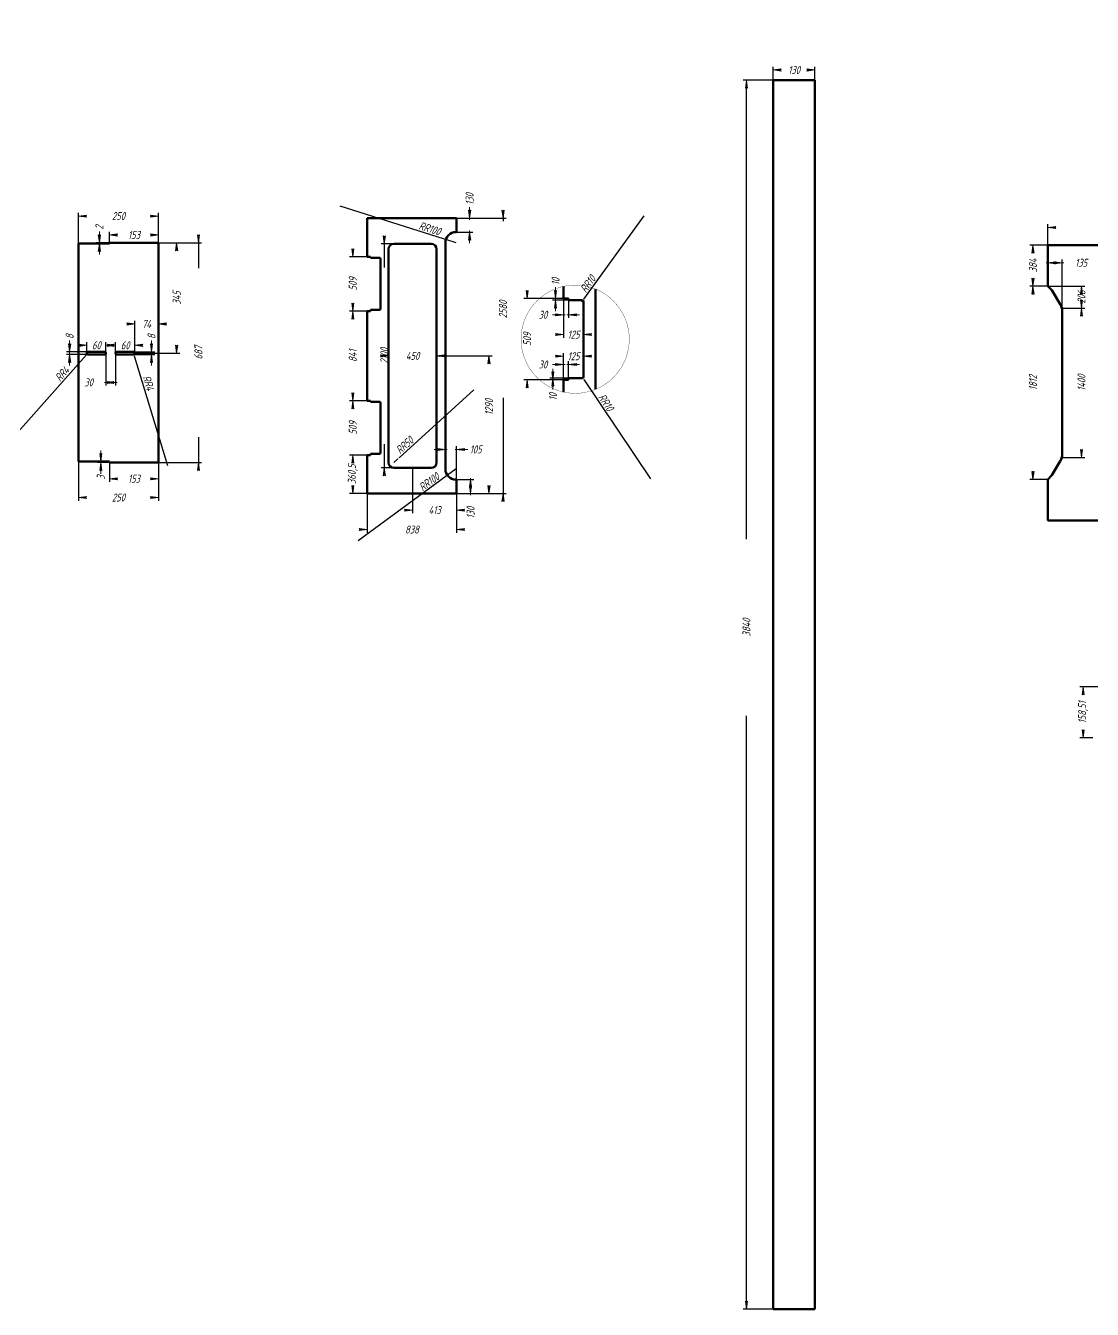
# Model space of a CAD drawing. Header units: millimetres. Extents: x 0 to 3990, y -446 to 477.
# Drawn here: x 667 to 1333, y -446 to 356 of the extents above; entities that cross this region are included whole.
import ezdxf

# ---------------------------------------------------------------- set-up
doc = ezdxf.new("R2010")
doc.units = ezdxf.units.MM
for name, pattern in [('K5LT_BASIC', [0]), ('K5LT_THIN', [0]), ('K5LT_THIN_INCLUDED_TO_HATCHING', [0])]:
    doc.linetypes.add(name, pattern=pattern)
doc.layers.add('Системный слой', color=7, linetype='Continuous')
doc.layers.add('Системный слой (1)', color=7, linetype='Continuous', true_color=0x909090)
doc.styles.add('KDIMTEXTSTYLE', font='GOST_AU.SHX', dxfattribs={"width": 0.96, "oblique": 15, "height": 5})
doc.dimstyles.new('KDIMSTYLE (0.07)', dxfattribs={"dimtxt": 5, "dimasz": 1, "dimexe": 2, "dimexo": 0, "dimgap": 1, "dimtad": 1, "dimlfac": 15, "dimtxsty": 'KDIMTEXTSTYLE', "dimsah": 1, "dimcen": 0, "dimdle": 1, "dimadec": 0, "dimazin": 0, "dimtfac": 0.667, "dimtmove": 0, "dimatfit": 3, "dimfxl": 1, "dimtvp": 1, "dimtolj": 1, "dimtzin": 0, "dimarcsym": 0})
doc.dimstyles.new('KDIMSTYLE (0.10)', dxfattribs={"dimtxt": 5, "dimasz": 1, "dimexe": 2, "dimexo": 0, "dimgap": 1, "dimtad": 1, "dimlfac": 10, "dimtxsty": 'KDIMTEXTSTYLE', "dimsah": 1, "dimcen": 0, "dimdle": 1, "dimadec": 0, "dimazin": 0, "dimtfac": 0.667, "dimtmove": 0, "dimatfit": 3, "dimfxl": 1, "dimtvp": 1, "dimtolj": 1, "dimtzin": 0, "dimarcsym": 0})
doc.dimstyles.new('KDIMSTYLE (0.20)', dxfattribs={"dimtxt": 5, "dimasz": 1, "dimexe": 2, "dimexo": 0, "dimgap": 1, "dimtad": 1, "dimlfac": 5, "dimtxsty": 'KDIMTEXTSTYLE', "dimsah": 1, "dimcen": 0, "dimdle": 1, "dimadec": 0, "dimazin": 0, "dimtfac": 0.667, "dimtmove": 0, "dimatfit": 3, "dimfxl": 1, "dimtvp": 1, "dimtolj": 1, "dimtzin": 0, "dimarcsym": 0})

# ---------------------------------------------------------------- blocks, each defined once
blk = doc.blocks.new('KDIMARROW_01')
at = {"layer": 'Системный слой'}
blk.add_hatch(color=0, dxfattribs=at).paths.add_polyline_path([(-5, -0.6582624912261956), (0, 0), (-5, 0.658262491226197), (-4.5, 5.51091059616309e-16)])
at = {"layer": 'Системный слой', "color": 0, "linetype": 'K5LT_THIN', "lineweight": 18}
for p, q in [((-4.5, 5.51091059616309e-16), (-5, 0.658262491226197)), ((-5, 0.658262491226197), (0, 0)), ((0, 0), (-5, -0.6582624912261956)), ((-5, -0.6582624912261956), (-4.5, 5.51091059616309e-16))]:
    blk.add_line(p, q, dxfattribs=at)
at = {"layer": 'Системный слой (1)', "color": 0, "linetype": 'K5LT_THIN', "lineweight": 18}
blk.add_line((0, 0), (-1, 0), dxfattribs=at)
blk = doc.blocks.new('KDIMARROW_02')
at = {"layer": 'Системный слой'}
blk.add_hatch(color=0, dxfattribs=at).paths.add_polyline_path([(4.5, -5.51091059616309e-16), (5, 0.6582624912261956), (0, 0), (5, -0.658262491226197)])
at = {"layer": 'Системный слой', "color": 0, "linetype": 'K5LT_THIN', "lineweight": 18}
for p, q in [((5, 0.6582624912261956), (0, 0)), ((0, 0), (5, -0.658262491226197)), ((0, 0), (7, -8.572527594031472e-16)), ((4.5, -5.51091059616309e-16), (5, 0.6582624912261956)), ((5, -0.658262491226197), (4.5, -5.51091059616309e-16))]:
    blk.add_line(p, q, dxfattribs=at)
at = {"layer": 'Системный слой (1)', "color": 0, "linetype": 'K5LT_THIN', "lineweight": 18}
blk.add_line((0, 0), (-1, 0), dxfattribs=at)

msp = doc.modelspace()

# ---------------------------------------------------------------- linework, layer by layer
at = {"layer": 'Системный слой (1)', "color": 5, "linetype": 'K5LT_BASIC', "lineweight": 60, "true_color": 0x0000ff}
for p, q in [((1133.898253229668, 322.1324363994458), (1133.898253229668, -445.8675636005543)), ((1159.898253229668, 322.1324363994458), (1133.898253229668, 322.1324363994458)), ((1159.898253229668, -445.8675636005543), (1159.898253229668, 322.1324363994458)), ((880.1201488148059, 235.8832886439955), (880.1201488148059, 211.8499553106622)), ((935.9868154814726, 235.8832886439955), (880.1201488148059, 235.8832886439955)), ((935.9868154814726, 227.2166219773289), (935.9868154814726, 235.8832886439955)), ((935.6534821481393, 227.2166219773289), (935.9868154814726, 227.2166219773289)), ((699.6307289537891, 220.2002505898872), (719.0307289537891, 220.2002505898872)), ((699.6307289537891, 220.2002505898872), (699.6307289537891, 83.80025058988713)), ((719.0307289537891, 220.2002505898872), (719.0307289537891, 220.6002505898871)), ((749.6307289537891, 220.6002505898871), (719.0307289537891, 220.6002505898871)), ((749.6307289537891, 83.20025058988722), (749.6307289537891, 220.6002505898871)), ((920.1201488148059, 219.8832886439955), (896.7868154814726, 219.8832886439955)), ((928.9868154814726, 79.21662197732886), (928.9868154814726, 220.5499553106622)), ((1383.157203573921, 219.1130004379176), (1305.490536907255, 219.1130004379176)), ((1305.490536907255, 219.1130004379176), (1305.490536907255, 193.5128463661382)), ((882.1201488148059, 211.8499553106622), (880.1201488148059, 211.8499553106622)), ((882.1201488148059, 211.1832886439955), (882.1201488148059, 211.8499553106622)), ((887.7868154814726, 211.1832886439955), (882.1201488148059, 211.1832886439955)), ((888.4534821481393, 179.2499553106622), (888.4534821481393, 210.5166219773288)), ((893.4534821481393, 216.5499553106622), (893.4534821481393, 83.21662197732886)), ((923.4534821481393, 83.21662197732886), (923.4534821481393, 216.5499553106622)), ((1002.816701413274, 193.3313035690074), (1002.816701413274, 185.7499553106621)), ((1005.816701413274, 185.7499553106621), (1002.816701413274, 185.7499553106621)), ((1005.816701413274, 184.7499553106621), (1005.816701413274, 185.7499553106621)), ((1014.316701413274, 184.7499553106621), (1005.816701413274, 184.7499553106621)), ((1022.816701413274, 191.6219917668712), (1022.816701413274, 128.9779188544529)), ((1313.129103272172, 182.1143809553856), (1308.629910939309, 189.8300171687644)), ((880.1201488148059, 177.9166219773288), (880.1201488148059, 121.8499553106622)), ((880.1201488148059, 177.9166219773288), (882.1201488148059, 177.9166219773288)), ((882.1201488148059, 178.5832886439955), (887.7868154814727, 178.5832886439955)), ((882.1201488148059, 177.9166219773288), (882.1201488148059, 178.5832886439955)), ((1015.316701413274, 136.8499553106621), (1015.316701413274, 183.7499553106621)), ((1313.129103272172, 182.1143809553857), (1314.490536907255, 179.7796671045844)), ((1314.490536907255, 177.0770035465627), (1314.490536907255, 179.7796671045843)), ((1314.490536907255, 89.14899732927245), (1314.490536907255, 177.0770035465628)), ((716.0307289537891, 152.4002505898872), (705.6307289537891, 152.4002505898872)), ((734.0307289537891, 152.4002505898872), (723.6307289537892, 152.4002505898872)), ((705.6307289537891, 150.8002505898872), (716.0307289537891, 150.8002505898872)), ((723.6307289537892, 150.8002505898872), (734.0307289537891, 150.8002505898872)), ((1002.816701413274, 134.8499553106621), (1002.816701413274, 127.2686070523167)), ((1002.816701413274, 134.8499553106621), (1005.816701413274, 134.8499553106621)), ((1005.816701413274, 134.8499553106621), (1005.816701413274, 135.8499553106621)), ((1005.816701413274, 135.8499553106621), (1014.316701413274, 135.8499553106621)), ((882.1201488148059, 121.8499553106622), (880.1201488148059, 121.8499553106622)), ((882.1201488148059, 121.1832886439955), (882.1201488148059, 121.8499553106622)), ((887.7868154814727, 121.1832886439955), (882.1201488148059, 121.1832886439955)), ((888.4534821481393, 89.24995531066219), (888.4534821481393, 120.5166219773288)), ((882.1201488148059, 88.5832886439955), (887.7868154814727, 88.5832886439955)), ((882.1201488148059, 87.91662197732884), (882.1201488148059, 88.5832886439955)), ((1314.490536907255, 89.14899732927253), (1314.490536907255, 86.44633377125089)), ((719.0307289537891, 83.80025058988713), (699.6307289537891, 83.80025058988713)), ((719.0307289537891, 83.20025058988722), (719.0307289537891, 83.80025058988713)), ((719.0307289537891, 83.20025058988722), (749.6307289537891, 83.20025058988722)), ((880.1201488148059, 87.91662197732884), (880.1201488148059, 63.88328864399551)), ((880.1201488148059, 87.91662197732884), (882.1201488148059, 87.91662197732884)), ((1308.629910939309, 76.39598370707077), (1313.129103272172, 84.11161992044958)), ((1313.129103272172, 84.11161992044956), (1314.490536907255, 86.44633377125083)), ((896.7868154814726, 79.88328864399551), (920.1201488148059, 79.88328864399551)), ((935.9868154814726, 72.54995531066217), (935.6534821481393, 72.54995531066217)), ((935.9868154814726, 63.88328864399551), (935.9868154814726, 72.54995531066217)), ((1305.490536907255, 72.71315450969698), (1305.490536907255, 47.11300043791763)), ((880.1201488148059, 63.88328864399551), (935.9868154814726, 63.88328864399551)), ((1305.490536907255, 47.11300043791763), (1383.157203573921, 47.11300043791763)), ((1133.898253229668, -445.8675636005543), (1159.898253229668, -445.8675636005543))]:
    msp.add_line(p, q, dxfattribs=at)
at = {"layer": 'Системный слой (1)', "color": 7, "linetype": 'K5LT_THIN_INCLUDED_TO_HATCHING', "const_width": 0.18}
msp.add_lwpolyline([(1043.884336868227, 160.2999553106621, 0.9999999999999999), (976.2490659583209, 160.2999553106621, 0.9999999999999999)], format="xyb", close=True, dxfattribs=at)
at = {"layer": 'Системный слой (1)', "color": 5, "linetype": 'K5LT_BASIC', "lineweight": 60, "true_color": 0x0000ff}
for centre, radius, start, end in [((935.6534821481393, 220.5499553106622), 6.666666666666667, 90, 180), ((896.7868154814726, 216.5499553106622), 3.333333333333334, 90, 180), ((920.1201488148059, 216.5499553106622), 3.333333333333334, 0, 90), ((887.7868154814726, 210.5166219773288), 0.6666666666666667, 0, 90), ((1296.823870240588, 182.9456013767066), 13.66666666666667, 30.24759658660304, 50.64330107273883), ((1014.316701413274, 183.7499553106621), 1, 0, 90), ((887.7868154814727, 179.2499553106622), 0.6666666666666667, 270, 0), ((1304.490536907255, 177.0770035465628), 9.999999999999998, 0, 30.24759658660345), ((705.6307289537891, 151.6002505898871), 0.8000000000000003, 90, 270), ((716.0307289537891, 151.6002505898871), 0.8000000000000003, 270, 90), ((723.6307289537892, 151.6002505898871), 0.8000000000000003, 90, 270), ((734.0307289537891, 151.6002505898871), 0.8000000000000003, 270, 90), ((1014.316701413274, 136.8499553106621), 1, 270, 0), ((887.7868154814727, 120.5166219773288), 0.6666666666666667, 0, 90), ((887.7868154814727, 89.24995531066219), 0.6666666666666667, 270, 0), ((1304.490536907255, 89.14899732927245), 10, 329.7524034133964, 0), ((896.7868154814726, 83.21662197732886), 3.333333333333334, 180, 270), ((920.1201488148059, 83.21662197732886), 3.333333333333334, 270, 0), ((935.6534821481393, 79.21662197732886), 6.666666666666667, 180, 270), ((1296.823870240588, 83.28039949912858), 13.66666666666667, 309.3566989272612, 329.7524034133968)]:
    msp.add_arc(centre, radius, start, end, dxfattribs=at)

# ---------------------------------------------------------------- dimensions: what is measured, and where the dimension line sits
at = {"layer": 'Системный слой (1)', "color": 7}
for base, p1, p2, location, dimstyle, override in [((1159.898253229668, 328.5201269375797), (1133.898253229668, 322.1324363994458), (1159.898253229668, 322.1324363994458), (1146.898253229668, 328.5201269375797), 'KDIMSTYLE (0.20)', {"dimexo": 0, "dimpost": '\\H5.0;\\W0.965;\\Q15;<>', "dimblk1": 'KDIMARROW_01', "dimblk2": 'KDIMARROW_01', "dimse1": 0, "dimse2": 0, "dimclrt": 7, "dimtolj": 1}), ((749.6307289537891, 237.2343651139242), (699.6307289537891, 220.2002505898872), (749.6307289537891, 220.600250589887), (724.6307289537891, 237.2343651139242), 'KDIMSTYLE (0.20)', {"dimexo": 0, "dimpost": '\\H5.0;\\W0.965;\\Q15;<>', "dimblk1": 'KDIMARROW_01', "dimblk2": 'KDIMARROW_01', "dimse1": 0, "dimse2": 0, "dimclrt": 7, "dimtolj": 1}), ((749.6307289537891, 225.4325654912198), (719.0307289537891, 220.600250589887), (749.6307289537891, 220.600250589887), (734.330728953789, 225.4325654912198), 'KDIMSTYLE (0.20)', {"dimexo": 0, "dimpost": '\\H5.0;\\W0.965;\\Q15;<>', "dimblk1": 'KDIMARROW_01', "dimblk2": 'KDIMARROW_01', "dimse1": 0, "dimse2": 0, "dimclrt": 7, "dimtolj": 1}), ((1383.157203573921, 230.0914146644736), (1305.490536907255, 219.1130004379176), (1383.157203573921, 219.1130004379176), (1344.323870240588, 230.0914146644736), 'KDIMSTYLE (0.07)', {"dimexo": 0, "dimpost": '\\H5.0;\\W0.965;\\Q15;<>', "dimblk1": 'KDIMARROW_01', "dimblk2": 'KDIMARROW_01', "dimse1": 0, "dimse2": 0, "dimclrt": 7, "dimtolj": 1}), ((1305.490536907255, 208.0523104483893), (1314.490536907255, 177.0770035465627), (1305.490536907255, 193.5128463661383), (1326.276994960844, 208.0523104483893), 'KDIMSTYLE (0.07)', {"dimexo": 0, "dimpost": '\\H5.0;\\W0.965;\\Q15;<>', "dimblk1": 'KDIMARROW_02', "dimblk2": 'KDIMARROW_02', "dimse1": 0, "dimse2": 0, "dimclrt": 7, "dimtolj": 1}), ((1005.816701413274, 175.569511371808), (1002.816701413274, 185.7499553106621), (1005.816701413274, 184.7499553106621), (989.9301390658618, 175.569511371808), 'KDIMSTYLE (0.10)', {"dimexo": 0, "dimpost": '\\H5.0;\\W0.965;\\Q15;<>', "dimblk1": 'KDIMARROW_02', "dimblk2": 'KDIMARROW_02', "dimse1": 0, "dimse2": 0, "dimclrt": 7, "dimtolj": 1}), ((1002.816701413274, 163.1814633750898), (1015.316701413274, 183.7499553106621), (1002.816701413274, 185.7499553106621), (1009.066701413274, 163.1814633750898), 'KDIMSTYLE (0.10)', {"dimexo": 0, "dimpost": '\\H5.0;\\W0.965;\\Q15;<>', "dimblk1": 'KDIMARROW_01', "dimblk2": 'KDIMARROW_01', "dimse1": 0, "dimse2": 0, "dimclrt": 7, "dimtolj": 1}), ((734.8307289537892, 169.8266913797605), (749.630728953789, 151.6002505898869), (734.8307289537892, 151.600250589887), (742.2307289537891, 169.8266913797605), 'KDIMSTYLE (0.20)', {"dimexo": 0, "dimpost": '\\H5.0;\\W0.965;\\Q15;<>', "dimblk1": 'KDIMARROW_01', "dimblk2": 'KDIMARROW_01', "dimse1": 0, "dimse2": 0, "dimclrt": 7, "dimtolj": 1}), ((704.8307289537892, 156.4925702778368), (716.8307289537892, 151.600250589887), (704.8307289537892, 151.600250589887), (710.8307289537892, 156.4925702778368), 'KDIMSTYLE (0.20)', {"dimexo": 0, "dimpost": '\\H5.0;\\W0.965;\\Q15;<>', "dimblk1": 'KDIMARROW_01', "dimblk2": 'KDIMARROW_01', "dimse1": 0, "dimse2": 0, "dimclrt": 7, "dimtolj": 1}), ((722.8307289537892, 156.4925702778368), (734.8307289537892, 151.600250589887), (722.8307289537892, 151.600250589887), (728.8307289537892, 156.4925702778368), 'KDIMSTYLE (0.20)', {"dimexo": 0, "dimpost": '\\H5.0;\\W0.965;\\Q15;<>', "dimblk1": 'KDIMARROW_01', "dimblk2": 'KDIMARROW_01', "dimse1": 0, "dimse2": 0, "dimclrt": 7, "dimtolj": 1}), ((893.4534821481393, 149.8832886439955), (923.4534821481393, 149.8832886439955), (893.4534821481393, 149.8832886439955), (908.4534821481393, 149.8832886439955), 'KDIMSTYLE (0.07)', {"dimexo": 0, "dimpost": '\\H5.0;\\W0.965;\\Q15;<>', "dimblk1": 'KDIMARROW_01', "dimblk2": 'KDIMARROW_01', "dimse1": 0, "dimse2": 0, "dimclrt": 7, "dimtolj": 1}), ((1005.816701413274, 144.4928225474308), (1002.816701413274, 134.8499553106621), (1005.816701413274, 135.8499553106621), (989.9301390658618, 144.4928225474308), 'KDIMSTYLE (0.10)', {"dimexo": 0, "dimpost": '\\H5.0;\\W0.965;\\Q15;<>', "dimblk1": 'KDIMARROW_02', "dimblk2": 'KDIMARROW_02', "dimse1": 0, "dimse2": 0, "dimclrt": 7, "dimtolj": 1}), ((1002.816701413274, 149.6586040670479), (1015.316701413274, 136.8499553106621), (1002.816701413274, 134.8499553106621), (1009.066701413274, 149.6586040670479), 'KDIMSTYLE (0.10)', {"dimexo": 0, "dimpost": '\\H5.0;\\W0.965;\\Q15;<>', "dimblk1": 'KDIMARROW_01', "dimblk2": 'KDIMARROW_01', "dimse1": 0, "dimse2": 0, "dimclrt": 7, "dimtolj": 1}), ((716.8307289537892, 133.3039481397179), (722.8307289537892, 151.600250589887), (716.8307289537892, 151.600250589887), (705.964166606377, 133.3039481397179), 'KDIMSTYLE (0.20)', {"dimexo": 0, "dimpost": '\\H5.0;\\W0.965;\\Q15;<>', "dimblk1": 'KDIMARROW_02', "dimblk2": 'KDIMARROW_02', "dimse1": 0, "dimse2": 0, "dimclrt": 7, "dimtolj": 1}), ((935.9868154814726, 91.4485730592881), (928.9868154814726, 79.21662197732886), (935.9868154814726, 72.54995531066217), (947.9017107489592, 91.4485730592881), 'KDIMSTYLE (0.07)', {"dimexo": 0, "dimpost": '\\H5.0;\\W0.965;\\Q15;<>', "dimblk1": 'KDIMARROW_02', "dimblk2": 'KDIMARROW_02', "dimse1": 0, "dimse2": 0, "dimclrt": 7, "dimtolj": 1}), ((749.6307289537891, 61.38094639059591), (699.6307289537891, 83.80025058988713), (749.6307289537891, 83.20025058988722), (724.6307289537891, 61.38094639059591), 'KDIMSTYLE (0.20)', {"dimexo": 0, "dimpost": '\\H5.0;\\W0.965;\\Q15;<>', "dimblk1": 'KDIMARROW_01', "dimblk2": 'KDIMARROW_01', "dimse1": 0, "dimse2": 0, "dimclrt": 7, "dimtolj": 1}), ((749.6307289537891, 73.11760692133475), (719.0307289537891, 83.20025058988722), (749.6307289537891, 83.20025058988722), (734.3307289537892, 73.11760692133475), 'KDIMSTYLE (0.20)', {"dimexo": 0, "dimpost": '\\H5.0;\\W0.965;\\Q15;<>', "dimblk1": 'KDIMARROW_01', "dimblk2": 'KDIMARROW_01', "dimse1": 0, "dimse2": 0, "dimclrt": 7, "dimtolj": 1}), ((908.4534821481393, 53.51759491244414), (935.9868154814726, 63.88328864399551), (908.4534821481393, 79.88328864399551), (922.220148814806, 53.51759491244414), 'KDIMSTYLE (0.07)', {"dimexo": 0, "dimpost": '\\H5.0;\\W0.965;\\Q15;<>', "dimblk1": 'KDIMARROW_01', "dimblk2": 'KDIMARROW_01', "dimse1": 0, "dimse2": 0, "dimclrt": 7, "dimtolj": 1}), ((880.1201488148059, 41.36300136789265), (935.9868154814726, 63.88328864399551), (880.1201488148059, 63.88328864399551), (908.0534821481392, 41.36300136789265), 'KDIMSTYLE (0.07)', {"dimexo": 0, "dimpost": '\\H5.0;\\W0.965;\\Q15;<>', "dimblk1": 'KDIMARROW_01', "dimblk2": 'KDIMARROW_01', "dimse1": 0, "dimse2": 0, "dimclrt": 7, "dimtolj": 1})]:
    msp.add_linear_dim(base=base, p1=p1, p2=p2, location=location, dimstyle=dimstyle, override=override, dxfattribs=at).render()
for base, p1, p2, location, dimstyle, override in [((1117.127820839294, 322.1324363994458), (1133.898253229668, -445.8675636005543), (1133.898253229668, 322.1324363994458), (1117.127820839294, -19.86756360055421), 'KDIMSTYLE (0.20)', {"dimexo": 0, "dimpost": '\\H5.0;\\W0.965;\\Q15;<>', "dimblk1": 'KDIMARROW_01', "dimblk2": 'KDIMARROW_01', "dimse1": 0, "dimse2": 0, "dimclrt": 7, "dimtolj": 1}), ((944.1114438701851, 235.8832886439955), (935.9868154814726, 227.2166219773289), (935.9868154814726, 235.8832886439955), (944.1114438701851, 247.8548510549859), 'KDIMSTYLE (0.07)', {"dimexo": 0, "dimpost": '\\H5.0;\\W0.965;\\Q15;<>', "dimblk1": 'KDIMARROW_02', "dimblk2": 'KDIMARROW_02', "dimse1": 0, "dimse2": 0, "dimclrt": 7, "dimtolj": 1}), ((712.7009051232151, 220.2002505898872), (719.0307289537891, 220.600250589887), (719.0307289537891, 220.2002505898872), (712.7009051232151, 230.0977505326641), 'KDIMSTYLE (0.20)', {"dimexo": 0, "dimpost": '\\H5.0;\\W0.965;\\Q15;<>', "dimblk1": 'KDIMARROW_02', "dimblk2": 'KDIMARROW_02', "dimse1": 0, "dimse2": 0, "dimclrt": 7, "dimtolj": 1}), ((964.9810923381823, 63.88328864399551), (935.9868154814726, 235.8832886439955), (935.9868154814726, 63.88328864399551), (964.9810923381823, 178.8832886439955), 'KDIMSTYLE (0.07)', {"dimexo": 0, "dimpost": '\\H5.0;\\W0.965;\\Q15;<>', "dimblk1": 'KDIMARROW_01', "dimblk2": 'KDIMARROW_01', "dimse1": 0, "dimse2": 0, "dimclrt": 7, "dimtolj": 1}), ((760.9910852049311, 220.600250589887), (734.8307289537892, 151.600250589887), (749.6307289537891, 220.600250589887), (760.9910852049311, 186.100250589887), 'KDIMSTYLE (0.20)', {"dimexo": 0, "dimpost": '\\H5.0;\\W0.965;\\Q15;<>', "dimblk1": 'KDIMARROW_01', "dimblk2": 'KDIMARROW_01', "dimse1": 0, "dimse2": 0, "dimclrt": 7, "dimtolj": 1}), ((774.5969516053909, 83.20025058988722), (749.6307289537891, 220.6002505898871), (749.6307289537891, 83.20025058988722), (774.5969516053909, 151.9002505898872), 'KDIMSTYLE (0.20)', {"dimexo": 0, "dimpost": '\\H5.0;\\W0.965;\\Q15;<>', "dimblk1": 'KDIMARROW_01', "dimblk2": 'KDIMARROW_01', "dimse1": 0, "dimse2": 0, "dimclrt": 7, "dimtolj": 1}), ((890.8003973303234, 79.88328864399551), (896.7868154814726, 219.8832886439955), (896.7868154814726, 79.88328864399551), (890.8003973303234, 149.8832886439955), 'KDIMSTYLE (0.07)', {"dimexo": 0, "dimpost": '\\H5.0;\\W0.965;\\Q15;<>', "dimblk1": 'KDIMARROW_01', "dimblk2": 'KDIMARROW_01', "dimse1": 0, "dimse2": 0, "dimclrt": 7, "dimtolj": 1}), ((1296.173827446035, 219.1130004379176), (1305.490536907255, 193.5128463661383), (1305.490536907255, 219.1130004379176), (1296.173827446035, 206.3129234020279), 'KDIMSTYLE (0.07)', {"dimexo": 0, "dimpost": '\\H5.0;\\W0.965;\\Q15;<>', "dimblk1": 'KDIMARROW_01', "dimblk2": 'KDIMARROW_01', "dimse1": 0, "dimse2": 0, "dimclrt": 7, "dimtolj": 1}), ((871.0745495824173, 177.9166219773288), (880.1201488148059, 211.8499553106622), (880.1201488148059, 177.9166219773288), (871.0745495824173, 194.8832886439955), 'KDIMSTYLE (0.07)', {"dimexo": 0, "dimpost": '\\H5.0;\\W0.965;\\Q15;<>', "dimblk1": 'KDIMARROW_01', "dimblk2": 'KDIMARROW_01', "dimse1": 0, "dimse2": 0, "dimclrt": 7, "dimtolj": 1}), ((997.840429340371, 184.7499553106621), (1002.816701413274, 185.7499553106621), (1005.816701413274, 184.7499553106621), (997.840429340371, 196.3057881735161), 'KDIMSTYLE (0.10)', {"dimexo": 0, "dimpost": '\\H5.0;\\W0.965;\\Q15;<>', "dimblk1": 'KDIMARROW_02', "dimblk2": 'KDIMARROW_02', "dimse1": 0, "dimse2": 0, "dimclrt": 7, "dimtolj": 1}), ((1296.173827446035, 193.5128463661383), (1305.490536907255, 72.71315450969698), (1305.490536907255, 193.5128463661383), (1296.173827446035, 133.1130004379176), 'KDIMSTYLE (0.07)', {"dimexo": 0, "dimpost": '\\H5.0;\\W0.965;\\Q15;<>', "dimblk1": 'KDIMARROW_01', "dimblk2": 'KDIMARROW_01', "dimse1": 0, "dimse2": 0, "dimclrt": 7, "dimtolj": 1}), ((1326.498656282616, 193.5128463661383), (1314.490536907255, 179.7796671045843), (1305.490536907255, 193.5128463661383), (1326.498656282616, 186.6462567353613), 'KDIMSTYLE (0.07)', {"dimexo": 0, "dimpost": '\\H5.0;\\W0.965;\\Q15;<>', "dimblk1": 'KDIMARROW_01', "dimblk2": 'KDIMARROW_01', "dimse1": 0, "dimse2": 0, "dimclrt": 7, "dimtolj": 1}), ((980.0620696585022, 134.8499553106621), (1002.816701413274, 185.7499553106621), (1002.816701413274, 134.8499553106621), (980.0620696585022, 160.2999553106621), 'KDIMSTYLE (0.10)', {"dimexo": 0, "dimpost": '\\H5.0;\\W0.965;\\Q15;<>', "dimblk1": 'KDIMARROW_01', "dimblk2": 'KDIMARROW_01', "dimse1": 0, "dimse2": 0, "dimclrt": 7, "dimtolj": 1}), ((871.0745495824173, 121.8499553106622), (880.1201488148059, 177.9166219773288), (880.1201488148059, 121.8499553106622), (871.0745495824173, 149.8832886439955), 'KDIMSTYLE (0.07)', {"dimexo": 0, "dimpost": '\\H5.0;\\W0.965;\\Q15;<>', "dimblk1": 'KDIMARROW_01', "dimblk2": 'KDIMARROW_01', "dimse1": 0, "dimse2": 0, "dimclrt": 7, "dimtolj": 1}), ((1326.498656282616, 179.7796671045843), (1314.490536907255, 86.44633377125089), (1314.490536907255, 179.7796671045843), (1326.498656282616, 133.1130004379176), 'KDIMSTYLE (0.07)', {"dimexo": 0, "dimpost": '\\H5.0;\\W0.965;\\Q15;<>', "dimblk1": 'KDIMARROW_01', "dimblk2": 'KDIMARROW_01', "dimse1": 0, "dimse2": 0, "dimclrt": 7, "dimtolj": 1}), ((694.1107103572825, 150.8002505898872), (705.6307289537891, 152.4002505898872), (705.6307289537891, 150.8002505898872), (694.1107103572825, 161.9057505326664), 'KDIMSTYLE (0.20)', {"dimexo": 0, "dimpost": '\\H5.0;\\W0.965;\\Q15;<>', "dimblk1": 'KDIMARROW_02', "dimblk2": 'KDIMARROW_02', "dimse1": 0, "dimse2": 0, "dimclrt": 7, "dimtolj": 1}), ((745.2836136533035, 150.8002505898872), (723.6307289537892, 152.4002505898872), (723.6307289537892, 150.8002505898872), (745.2836136533035, 161.9057505326664), 'KDIMSTYLE (0.20)', {"dimexo": 0, "dimpost": '\\H5.0;\\W0.965;\\Q15;<>', "dimblk1": 'KDIMARROW_02', "dimblk2": 'KDIMARROW_02', "dimse1": 0, "dimse2": 0, "dimclrt": 7, "dimtolj": 1}), ((956.2100336763463, 149.8832886439955), (935.9868154814726, 63.88328864399551), (923.4534821481393, 149.8832886439955), (956.2100336763463, 117.8832886439955), 'KDIMSTYLE (0.07)', {"dimexo": 0, "dimpost": '\\H5.0;\\W0.965;\\Q15;<>', "dimblk1": 'KDIMARROW_01', "dimblk2": 'KDIMARROW_01', "dimse1": 0, "dimse2": 0, "dimclrt": 7, "dimtolj": 1}), ((996.1505630616878, 135.8499553106621), (1002.816701413274, 134.8499553106621), (1005.816701413274, 135.8499553106621), (996.1505630616878, 124.2941224478081), 'KDIMSTYLE (0.10)', {"dimexo": 0, "dimpost": '\\H5.0;\\W0.965;\\Q15;<>', "dimblk1": 'KDIMARROW_02', "dimblk2": 'KDIMARROW_02', "dimse1": 0, "dimse2": 0, "dimclrt": 7, "dimtolj": 1}), ((871.0745495824173, 87.91662197732884), (880.1201488148059, 121.8499553106622), (880.1201488148059, 87.91662197732884), (871.0745495824173, 104.8832886439955), 'KDIMSTYLE (0.07)', {"dimexo": 0, "dimpost": '\\H5.0;\\W0.965;\\Q15;<>', "dimblk1": 'KDIMARROW_01', "dimblk2": 'KDIMARROW_01', "dimse1": 0, "dimse2": 0, "dimclrt": 7, "dimtolj": 1}), ((713.57346462083, 83.20025058988722), (719.0307289537891, 83.80025058988713), (719.0307289537891, 83.20025058988722), (713.57346462083, 73.90318833784329), 'KDIMSTYLE (0.20)', {"dimexo": 0, "dimpost": '\\H5.0;\\W0.965;\\Q15;<>', "dimblk1": 'KDIMARROW_02', "dimblk2": 'KDIMARROW_02', "dimse1": 0, "dimse2": 0, "dimclrt": 7, "dimtolj": 1}), ((871.0745495824173, 87.91662197732884), (880.1201488148059, 63.88328864399551), (880.1201488148059, 87.91662197732884), (871.0745495824173, 75.8999553106622), 'KDIMSTYLE (0.07)', {"dimexo": 0, "dimpost": '\\H5.0;\\W0.965;\\Q15;<>', "dimblk1": 'KDIMARROW_01', "dimblk2": 'KDIMARROW_01', "dimse1": 0, "dimse2": 0, "dimclrt": 7, "dimtolj": 1}), ((944.7008947765653, 63.88328864399551), (935.9868154814726, 72.54995531066217), (935.9868154814726, 63.88328864399551), (944.7008947765653, 51.91172623300511), 'KDIMSTYLE (0.07)', {"dimexo": 0, "dimpost": '\\H5.0;\\W0.965;\\Q15;<>', "dimblk1": 'KDIMARROW_02', "dimblk2": 'KDIMARROW_02', "dimse1": 0, "dimse2": 0, "dimclrt": 7, "dimtolj": 1}), ((1327.509453731211, -57.01334323468905), (1333.550558968388, -88.7150782029837), (1359.550558968388, -57.01334323468905), (1327.509453731211, -72.86421071883638), 'KDIMSTYLE (0.20)', {"dimexo": 0, "dimpost": '\\H5.0;\\W0.965;\\Q15;<>', "dimblk1": 'KDIMARROW_01', "dimblk2": 'KDIMARROW_01', "dimse1": 0, "dimse2": 0, "dimclrt": 7, "dimtolj": 1})]:
    msp.add_linear_dim(base=base, p1=p1, p2=p2, angle=90, location=location, dimstyle=dimstyle, override=override, dxfattribs=at).render()
for center, radius, location, dimstyle, override in [((935.6534821481393, 220.5499553106622), 6.66666666666665, (918.1043564889417, 226.0722871971073), 'KDIMSTYLE (0.07)', {"dimpost": '\\H5.0;\\W0.965;\\Q15;R<>', "dimblk2": 'KDIMARROW_01', "dimclrt": 7, "dimtolj": 1}), ((1014.316701413274, 183.7499553106621), 0.9999999999997208, (1020.854741778335, 192.7736954983837), 'KDIMSTYLE (0.10)', {"dimpost": '\\H5.0;\\W0.965;\\Q15;R<>', "dimblk2": 'KDIMARROW_02', "dimclrt": 7, "dimtolj": 1}), ((705.6307289537891, 151.600250589887), 0.8000000000000304, (692.0376525806502, 136.2468376283334), 'KDIMSTYLE (0.20)', {"dimpost": '\\H5.0;\\W0.965;\\Q15;R<>', "dimblk2": 'KDIMARROW_02', "dimclrt": 7, "dimtolj": 1}), ((734.0307289537891, 151.600250589887), 0.80000000000005, (740.013616451653, 131.9303194060489), 'KDIMSTYLE (0.20)', {"dimpost": '\\H5.0;\\W0.965;\\Q15;R<>', "dimblk2": 'KDIMARROW_02', "dimclrt": 7, "dimtolj": 1}), ((1014.316701413274, 136.8499553106621), 1.0000000000000437, (1026.400726588315, 118.892042502558), 'KDIMSTYLE (0.10)', {"dimpost": '\\H5.0;\\W0.965;\\Q15;R<>', "dimblk2": 'KDIMARROW_02', "dimclrt": 7, "dimtolj": 1}), ((896.7868154814726, 83.21662197732886), 3.3333333333333353, (905.8494264493169, 91.4485730592881), 'KDIMSTYLE (0.07)', {"dimpost": '\\H5.0;\\W0.965;\\Q15;R<>', "dimblk2": 'KDIMARROW_02', "dimclrt": 7, "dimtolj": 1}), ((935.6534821481393, 79.21662197732886), 6.666666666666689, (920.8291927259937, 68.32128334125059), 'KDIMSTYLE (0.07)', {"dimpost": '\\H5.0;\\W0.965;\\Q15;R<>', "dimblk2": 'KDIMARROW_01', "dimclrt": 7, "dimtolj": 1})]:
    msp.add_radius_dim(center=center, radius=radius, location=location, dimstyle=dimstyle, override=override, dxfattribs=at).render()

doc.saveas('drawing.dxf')
